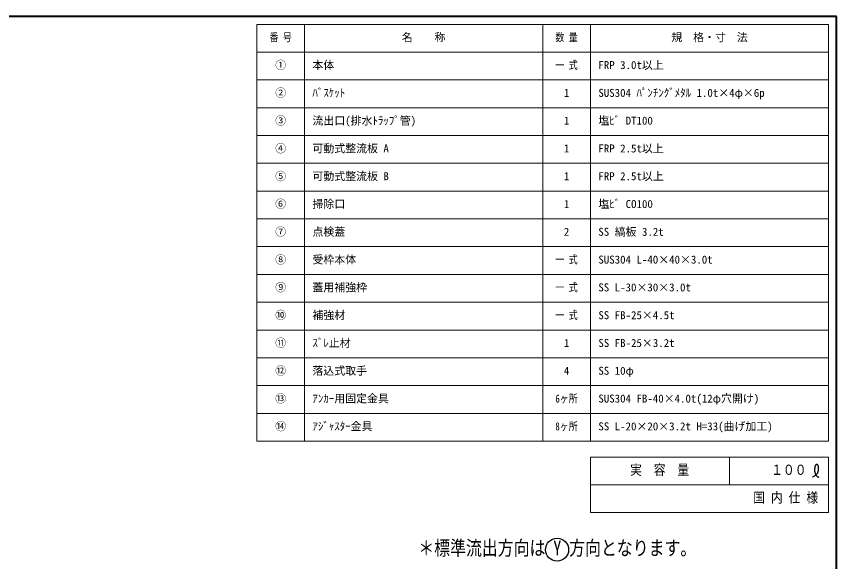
# Model space of a CAD drawing. Units: millimetres at full size, sheet at 1:10; details may follow other scales. Extents: x -2096 to 1954, y -1403 to 1407.
# Drawn here: x -112 to 1954, y 34 to 1407 of the extents above; entities that cross this region are included whole.
import ezdxf
from ezdxf.enums import TextEntityAlignment as Align

# ---------------------------------------------------------------- set-up
doc = ezdxf.new("R2010")
doc.units = ezdxf.units.MM
doc.header["$LTSCALE"] = 10
doc.layers.add('0-0_ﾚｲﾔ1', color=4, linetype='Continuous', lineweight=9)
doc.styles.add('ＭＳ ゴシック', font='')
doc.styles.get('ＭＳ ゴシック').set_extended_font_data('MS Gothic')

msp = doc.modelspace()

# ---------------------------------------------------------------- linework, layer by layer
at = {"layer": '0-0_ﾚｲﾔ1', "color": 1, "lineweight": 40}
for p, q in [((1953.99, 1406.88), (-2096.01, 1406.88)), ((1953.99, -1403.12), (1953.99, 1406.88))]:
    msp.add_line(p, q, dxfattribs=at)
at = {"layer": '0-0_ﾚｲﾔ1', "color": 3, "lineweight": 18}
for p, q in [((1933.99, 1386.88), (493.99, 1386.88)), ((493.99, 336.88), (493.99, 1386.88)), ((613.99, 336.88), (613.99, 1386.88)), ((1213.99, 336.88), (1213.99, 1386.88)), ((1333.99, 336.88), (1333.99, 1386.88)), ((1933.99, 336.88), (1933.99, 1386.88)), ((1933.99, 1316.88), (493.99, 1316.88)), ((1933.99, 1246.88), (493.99, 1246.88)), ((1933.99, 1176.88), (493.99, 1176.88)), ((1933.99, 1106.88), (493.99, 1106.88)), ((1933.99, 1036.88), (493.99, 1036.88)), ((1933.99, 966.88), (493.99, 966.88)), ((1933.99, 896.88), (493.99, 896.88)), ((1933.99, 826.88), (493.99, 826.88)), ((1933.99, 756.88), (493.99, 756.88)), ((1933.99, 686.88), (493.99, 686.88)), ((1933.99, 616.88), (493.99, 616.88)), ((1933.99, 546.88), (493.99, 546.88)), ((1933.99, 476.88), (493.99, 476.88)), ((1933.99, 406.88), (493.99, 406.88)), ((1933.99, 336.88), (493.99, 336.88)), ((1333.99, 296.88), (1933.99, 296.88)), ((1333.99, 296.88), (1333.99, 156.88)), ((1683.99, 296.88), (1683.99, 226.88)), ((1933.99, 296.88), (1933.99, 156.88)), ((1333.99, 226.88), (1933.99, 226.88)), ((1333.99, 156.88), (1933.99, 156.88))]:
    msp.add_line(p, q, dxfattribs=at)
at = {"layer": '0-0_ﾚｲﾔ1', "color": 5, "lineweight": 25}
for points in [[(1893.69, 246.87), (1894.51, 247.34), (1895.91, 248.16), (1897.3, 249), (1898.67, 249.87), (1900.01, 250.78), (1901.31, 251.76), (1902.05, 252.35), (1902.59, 252.82), (1903.5, 253.65), (1904.35, 254.54), (1905.15, 255.47), (1905.88, 256.45), (1906.52, 257.49), (1906.85, 258.11), (1907.08, 258.62), (1907.44, 259.52), (1907.74, 260.44), (1907.98, 261.39), (1908.16, 262.34), (1908.3, 263.31), (1908.35, 263.86), (1908.4, 264.44), (1908.44, 265.44), (1908.45, 266.43), (1908.43, 267.43), (1908.41, 268.43), (1908.37, 269.44), (1908.35, 270.03), (1908.34, 270.65), (1908.3, 271.72), (1908.21, 272.79), (1908.04, 273.83), (1907.76, 274.84), (1907.32, 275.8), (1906.98, 276.34), (1906.77, 276.62), (1906.35, 277.09), (1905.88, 277.5), (1905.38, 277.84)], [(1905.38, 277.84), (1904.84, 278.09), (1904.29, 278.23), (1903.97, 278.25), (1903.7, 278.24), (1903.25, 278.14), (1902.8, 277.96), (1902.37, 277.72), (1901.95, 277.42), (1901.57, 277.09), (1901.37, 276.88), (1901.08, 276.56), (1900.65, 275.97), (1900.29, 275.34), (1899.99, 274.68), (1899.75, 274.01), (1899.55, 273.31), (1899.45, 272.91), (1899.34, 272.4), (1899.18, 271.52), (1899.06, 270.63), (1898.96, 269.74), (1898.88, 268.85), (1898.8, 267.95), (1898.76, 267.43), (1898.71, 266.81), (1898.62, 265.73), (1898.55, 264.66), (1898.5, 263.59), (1898.5, 262.53), (1898.56, 261.46), (1898.62, 260.85), (1898.7, 260.32), (1898.88, 259.41), (1899.12, 258.51), (1899.39, 257.61), (1899.71, 256.73), (1900.06, 255.86), (1900.27, 255.37), (1900.43, 255.01)], [(1900.43, 255.01), (1900.71, 254.4), (1901.01, 253.8), (1901.32, 253.2), (1901.65, 252.6), (1901.98, 252.01), (1902.19, 251.67), (1902.43, 251.27), (1902.87, 250.59), (1903.34, 249.94), (1903.84, 249.32), (1904.39, 248.75), (1904.98, 248.23), (1905.34, 247.97), (1905.65, 247.77), (1906.21, 247.47), (1906.8, 247.21), (1907.41, 246.97), (1908.04, 246.77), (1908.67, 246.57), (1909.04, 246.46)]]:
    msp.add_lwpolyline(points, dxfattribs=at)
msp.add_circle((1250.15, 63.55), 29, dxfattribs=at)

# ---------------------------------------------------------------- texts
at = {"layer": '0-0_ﾚｲﾔ1', "color": 7, "style": 'ＭＳ ゴシック'}
for s, height, width, p in [('番 号', 20.16, 0.8, (525.86, 1338.13)), ('数 量', 20.16, 0.8, (1245.86, 1338.13)), ('一 式', 20.16, 0.8, (1245.86, 1268.13)), ('一 式', 20.16, 0.8, (1245.86, 778.13)), ('一 式', 20.16, 0.8, (1245.86, 708.13)), ('一 式', 20.16, 0.8, (1245.86, 638.13)), ('6ヶ所', 20.16, 0.8, (1245.86, 428.13)), ('8ヶ所', 20.16, 0.8, (1245.86, 358.13)), ('実\u3000容\u3000量', 25.66, 0.85, (1433.99, 244.38)), ('１００', 25.66, 0.85, (1788.99, 244.38)), ('国 内 仕 様', 25.66, 0.85, (1743.99, 174.38)), ('＊標準流出方向は Y 方向となります。', 36.66, 0.8, (900.65, 38.55))]:
    msp.add_text(s, height=height, dxfattribs=dict(at, width=width)).set_placement(p, align=Align.BOTTOM_LEFT)
for s, p in [('名\u3000\u3000称', (858.99, 1338.13)), ('規\u3000格・寸\u3000法', (1537.74, 1338.13)), ('①', (540.24, 1268.13)), ('本体', (633.99, 1268.13)), ('FRP 3.0t以上', (1353.99, 1268.13)), ('②', (540.24, 1198.13)), ('ﾊﾞｽｹｯﾄ', (633.99, 1198.13)), ('1', (1267.11, 1198.13)), ('SUS304 ﾊﾟﾝﾁﾝｸﾞﾒﾀﾙ 1.0t×4φ×6p', (1353.99, 1198.13)), ('③', (540.24, 1128.13)), ('流出口(排水ﾄﾗｯﾌﾟ管)', (633.99, 1128.13)), ('塩ﾋﾞ DT100', (1353.99, 1128.13)), ('1', (1267.11, 1128.13)), ('④', (540.24, 1058.13)), ('可動式整流板 A', (633.99, 1058.13)), ('1', (1267.11, 1058.13)), ('FRP 2.5t以上', (1353.99, 1058.13)), ('⑤', (540.24, 988.13)), ('可動式整流板 B', (633.99, 988.13)), ('1', (1267.11, 988.13)), ('FRP 2.5t以上', (1353.99, 988.13)), ('⑥', (540.24, 918.13)), ('掃除口', (633.99, 918.13)), ('1', (1267.11, 918.13)), ('塩ﾋﾞ CO100', (1353.99, 918.13)), ('⑦', (540.24, 848.13)), ('点検蓋', (633.99, 848.13)), ('2', (1267.11, 848.13)), ('SS 縞板 3.2t', (1353.99, 848.13)), ('⑧', (540.24, 778.13)), ('受枠本体', (633.99, 778.13)), ('SUS304 L-40×40×3.0t', (1353.99, 778.13)), ('⑨', (540.24, 708.13)), ('蓋用補強枠', (633.99, 708.13)), ('SS L-30×30×3.0t', (1353.99, 708.13)), ('⑩', (540.24, 638.13)), ('補強材', (633.99, 638.13)), ('SS FB-25×4.5t', (1353.99, 638.13)), ('⑪', (540.24, 568.13)), ('ｽﾞﾚ止材', (633.99, 568.13)), ('1', (1267.11, 568.13)), ('SS FB-25×3.2t', (1353.99, 568.13)), ('⑫', (540.24, 498.13)), ('落込式取手', (633.99, 498.13)), ('4', (1267.11, 498.13)), ('SS 10φ', (1353.99, 498.13)), ('⑬', (540.24, 428.13)), ('ｱﾝｶｰ用固定金具', (633.99, 428.13)), ('SUS304 FB-40×4.0t(12φ穴開け)', (1353.99, 428.13)), ('⑭', (540.24, 358.13)), ('ｱｼﾞｬｽﾀｰ金具', (633.99, 358.13)), ('SS L-20×20×3.2t H=33(曲げ加工)', (1353.99, 358.13))]:
    msp.add_text(s, height=20.16, dxfattribs=at).set_placement(p, align=Align.BOTTOM_LEFT)

doc.saveas('drawing.dxf')
